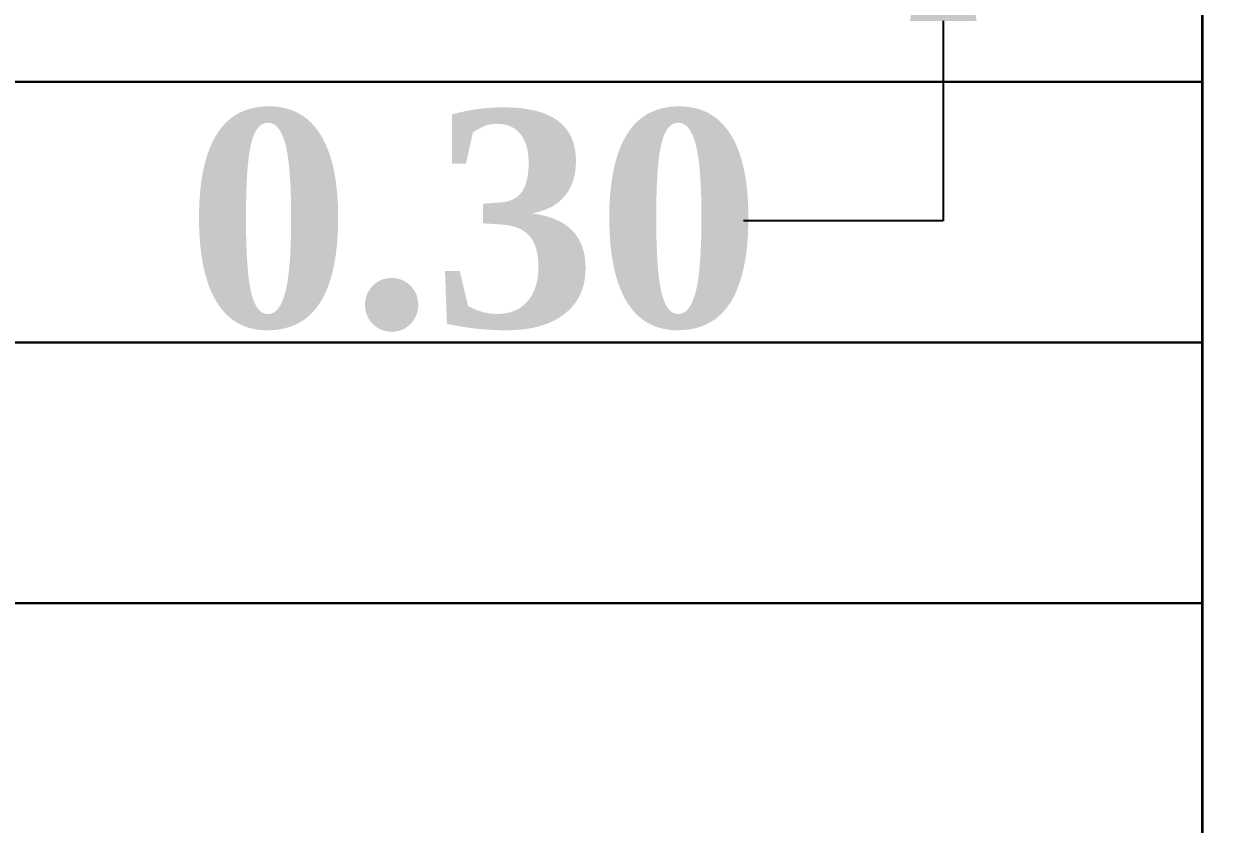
# Model space of a CAD drawing. Header units: metres. Extents: x 0 to 298, y 0 to 162.
# Drawn here: x 196.526 to 197.895, y 103.363 to 104.284 of the extents above; entities that cross this region are included whole.
import ezdxf

# ---------------------------------------------------------------- set-up
doc = ezdxf.new("R2010")
doc.units = ezdxf.units.M
doc.header["$MEASUREMENT"] = 0
doc.layers.add('000 ML', color=252, linetype='Continuous')
doc.layers.add('BLK_1_FLR_0_STAIR_1_FLIGHT_1', color=4, linetype='Continuous', lineweight=30)
doc.styles.add('working', font='timesbd.ttf', dxfattribs={"height": 0.25})
doc.dimstyles.new('new model', dxfattribs={"dimtxt": 0.25, "dimasz": 0.23, "dimexe": 0.1, "dimexo": 0.1, "dimgap": 0, "dimtad": 0, "dimtoh": 1, "dimzin": 1, "dimdsep": 46, "dimtxsty": 'working', "dimcen": 0.09, "dimse1": 1, "dimse2": 1, "dimclrd": 8, "dimclre": 8, "dimclrt": 3, "dimadec": 1, "dimazin": 0, "dimtfac": 1, "dimtofl": 0, "dimtmove": 0, "dimatfit": 3, "dimfxl": 0, "dimtolj": 1, "dimtzin": 0, "dimlwd": -1, "dimlwe": -1, "dimarcsym": 0})

# ---------------------------------------------------------------- blocks, each defined once
blk = doc.blocks.new('*D450')
at = {"layer": '000 ML', "color": 8}
for p, q in [((197.5842, 105.0472), (197.5842, 105.2772)), ((197.5842, 104.2872), (197.5842, 104.0572)), ((197.5842, 104.0572), (197.3542, 104.0572))]:
    blk.add_line(p, q, dxfattribs=at)
at = {"layer": '000 ML', "color": 8, "lineweight": 35}
for points in [[(197.5459, 105.0472), (197.6225, 105.0472), (197.5842, 104.8172)], [(197.5459, 104.2872), (197.6225, 104.2872), (197.5842, 104.5172)]]:
    blk.add_solid(points, dxfattribs=at)
at = {"layer": 'Defpoints', "color": 0, "lineweight": 35}
for p in [(197.5842, 104.8172), (197.5842, 104.5172), (197.5842, 104.5172)]:
    blk.add_point(p, dxfattribs=at)
at = {"layer": '000 ML', "color": 3, "lineweight": 35, "insert": (197.0439, 104.0572), "char_height": 0.25, "attachment_point": 5, "style": 'working'}
blk.add_mtext('\\A1;0.30', dxfattribs=at)

msp = doc.modelspace()

# ---------------------------------------------------------------- linework, layer by layer
at = {"ltscale": 0.25}
for p, q in [((197.88203, 104.8172), (197.88203, 102.0672)), ((197.88203, 104.2172), (195.88203, 104.2172)), ((197.88203, 103.9172), (195.88203, 103.9172)), ((197.88203, 103.6172), (195.88203, 103.6172))]:
    msp.add_line(p, q, dxfattribs=at)
msp.add_lwpolyline([(197.97738, 101.5172), (197.88203, 101.5172), (197.88203, 104.8172), (197.97738, 104.8172)], close=True)
at = {"layer": 'BLK_1_FLR_0_STAIR_1_FLIGHT_1', "color": 7}
for p, q in [((195.8821, 104.2172), (197.8821, 104.2172)), ((195.8821, 103.9172), (197.8821, 103.9172)), ((195.88224, 103.6172), (197.88224, 103.6172))]:
    msp.add_line(p, q, dxfattribs=at)
msp.add_lwpolyline([(197.88224, 101.5172), (197.88224, 104.8172), (195.88224, 104.8172), (195.88224, 101.5172)], close=True, dxfattribs=at)

# ---------------------------------------------------------------- dimensions: what is measured, and where the dimension line sits
at = {"layer": '000 ML', "lineweight": 35}
dim = msp.add_linear_dim(base=(197.58419, 104.5172), p1=(197.58419, 104.8172), p2=(197.58419, 104.5172), angle=90, dimstyle='new model', override={"dimpost": '\\X', "dimfxl": 100, "dimfxlon": 1, "dimtfill": 1}, dxfattribs=at)
dim.commit()
dim.dimension.update_dxf_attribs({"geometry": '*D450', "text_midpoint": (197.04395, 104.0572)})

doc.saveas('drawing.dxf')
